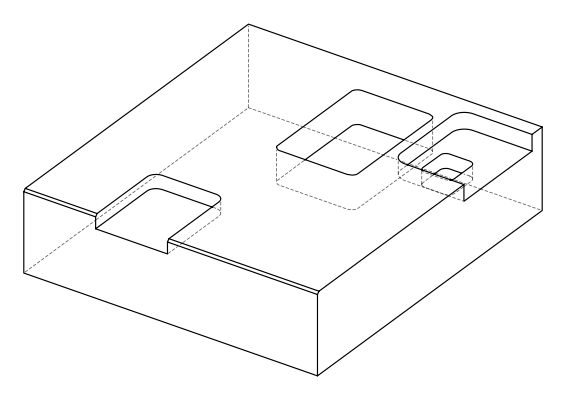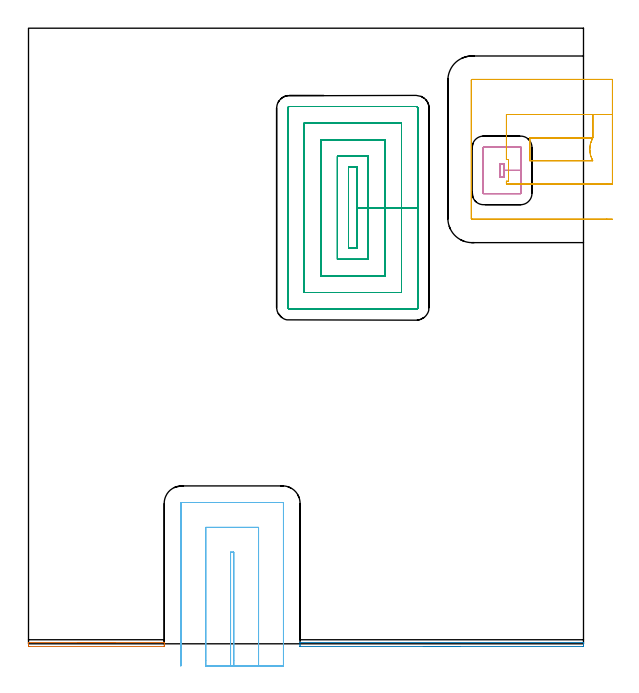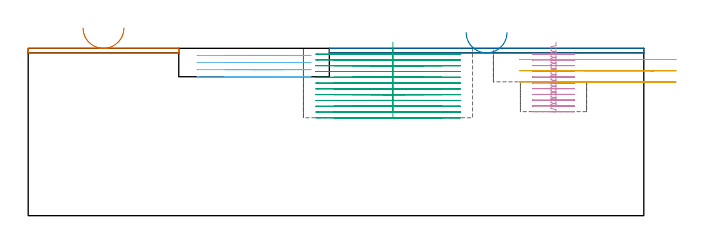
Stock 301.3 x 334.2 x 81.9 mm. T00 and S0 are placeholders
(PLAN: 6 operations, 3 tool changes, 43.5 min)
(1 AREA_MILL | FG_CHAMFER_SURFACE | UGT0205_001 | 0.74 min | 181 mm3)
(2 AREA_MILL_1 | FG_CHAMFER_SURFACE_1 | UGT0205_001 | 1.38 min | 377 mm3)
(3 MILL_RECTANGULAR_POCKET | POCKET_RECTANGULAR_STRAIGHT | NXT0201_011 | Follow Part, ap 3, ae 75% | 28.59 min | 342058 mm3)
(4 MILL_RECTANGULAR_POCKET_1 | POCKET_RECTANGULAR_STRAIGHT_1 | NXT0201_011 | Follow Part, ap 3, ae 75% | 3.65 min | 36381 mm3)
(5 MILL_SLOT | SLOT_PARTIAL_RECTANGULAR | UGT0201_109 | Follow Part, ap 6.35, ae 75% | 3.79 min | 101827 mm3)
(6 MILL_SLOT_1 | SLOT_PARTIAL_RECTANGULAR_1 | UGT0201_100 | Follow Part, ap 4.5, ae 75% | 5.37 min | 87263 mm3)
(TOOL UGT0205_001 | Chamfer Mill 20 x 3 x 45 deg. | D20 FL50 Z2)
(TOOL NXT0201_011 | ENDMILL 12mm [2P460-1200-NA 1630] | D12 FL38 Z6)
(TOOL UGT0201_109 | End Mill 25.4 mm | D25.4 FL25 Z2)
(TOOL UGT0201_100 | End Mill 18 mm | D18 FL22 Z2)
(OP 1 AREA_MILL)
G17 G21 G94 G90
T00 M6
G54
G17 G0 G90 X26.85 Y0.7 S1061 M3
G43 Z91.9 H0
G94 G1 X26.888 Z91.028 F250.
X27.002 Z90.163
X27.191 Z89.312
X27.453 Z88.48
X27.787 Z87.674
X28.19 Z86.9
X28.659 Z86.164
X29.19 Z85.472
X29.779 Z84.829
X30.422 Z84.24
X31.114 Z83.708
X31.85 Z83.24
X32.624 Z82.837
X33.43 Z82.503
X34.262 Z82.241
X35.114 Z82.052
X35.978 Z81.938
X36.85 Z81.9
X73.516
X73.69 Y0.697 Z81.888
X73.697 Y0.605 Z81.797
X73.7 Y0.507 Z81.707
Y0.313 Z81.513
Y-0.4 Z80.795
Y-0.756 Z80.44
X73.697 Y-1.266 Z79.93
X73.694 Y-1.491 Z79.705
X73.634 Y-1.495 Z79.703
X73.395 Y-1.5 Z79.7
X0.631
X0.304 Y-1.499 Z79.701
X0.066 Y-1.495 Z79.703
X0.006 Y-1.491 Z79.705
X0. Y-1.266 Z79.93
Y-0.756 Z80.44
Y-0.4 Z80.795
Y0.507 Z81.707
X0.003 Y0.605 Z81.797
X0.01 Y0.697 Z81.888
X0.184 Y0.7 Z81.9
X36.85
X37.722 Z81.938
X38.587 Z82.052
X39.438 Z82.241
X40.27 Z82.503
X41.076 Z82.837
X41.85 Z83.24
X42.586 Z83.708
X43.278 Z84.24
X43.921 Z84.829
X44.51 Z85.472
X45.042 Z86.164
X45.51 Z86.9
X45.913 Z87.674
X46.247 Z88.48
X46.509 Z89.312
X46.698 Z90.163
X46.812 Z91.028
X46.85 Z91.9
M5
M2
(OP 2 AREA_MILL_1)
G17 G21 G94 G90
T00 M6
G54
G17 G0 G90 X234.35 Y-1.5 S1061 M3
G43 Z91.9 H0
Z89.7
G94 G1 X234.312 Z88.828 F250.
X234.198 Z87.964
X234.009 Z87.112
X233.747 Z86.28
X233.413 Z85.474
X233.01 Z84.7
X232.542 Z83.964
X232.01 Z83.272
X231.421 Z82.629
X230.778 Z82.04
X230.086 Z81.508
X229.35 Z81.04
X228.576 Z80.637
X227.77 Z80.303
X226.938 Z80.041
X226.086 Z79.852
X225.222 Z79.738
X224.35 Z79.7
X147.565 Y-1.499 Z79.701
X147.447 Y-1.495 Z79.703
X147.405 Y-1.491 Z79.705
X147.4 Y-1.266 Z79.93
Y-0.719 Z80.477
Y-0.4 Z80.794
Y0.528 Z81.727
X147.403 Y0.615 Z81.807
X147.41 Y0.697 Z81.888
X147.565 Y0.7 Z81.9
X301.136
X301.29 Y0.697 Z81.888
X301.297 Y0.615 Z81.807
X301.3 Y0.527 Z81.727
Y0.239 Z81.438
Y-0.4 Z80.794
Y-0.719 Z80.477
X301.297 Y-1.266 Z79.93
X301.295 Y-1.491 Z79.705
X301.253 Y-1.495 Z79.703
X301.135 Y-1.499 Z79.701
X224.35 Y-1.5 Z79.7
X223.478 Z79.738
X222.614 Z79.852
X221.762 Z80.041
X220.93 Z80.303
X220.124 Z80.637
X219.35 Z81.04
X218.614 Z81.509
X217.922 Z82.04
X217.279 Z82.629
X216.69 Z83.272
X216.158 Z83.964
X215.69 Z84.7
X215.287 Z85.474
X214.953 Z86.28
X214.691 Z87.112
X214.502 Z87.964
X214.388 Z88.828
X214.35 Z89.7
G0 Z91.9
M5
M2
(OP 3 MILL_RECTANGULAR_POCKET)
G17 G21 G94 G90
T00 M6
G54
G17 G0 G90 X178.5 Y214.93 S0 M3
G43 Z91.9 H1
Z84.9
G94 G1 Y236.7 Z79.067 F250.
Y258.7 F500.
X173.7
Y214.7
X178.5
Y236.7
X184.5
Y264.7
X167.7
Y208.7
X184.5
Y236.7
X193.5
Y273.7
X158.7
Y199.7
X193.5
Y236.7
X202.5
Y282.7
X149.7
Y190.7
X202.5
Y236.7
X211.5
Y290.6
G3 X210.4 Y291.7 R1.1
G1 X141.8
G3 X140.7 Y290.6 R1.1
G1 Y182.8
G3 X141.8 Y181.7 R1.1
G1 X210.4
G3 X211.5 Y182.8 R1.1
G1 Y236.7
Y237.7
G0 X178.5 Y214.93 Z82.067
G1 Y236.7 Z76.233 F250.
Y258.7 F500.
X173.7
Y214.7
X178.5
Y236.7
X184.5
Y264.7
X167.7
Y208.7
X184.5
Y236.7
X193.5
Y273.7
X158.7
Y199.7
X193.5
Y236.7
X202.5
Y282.7
X149.7
Y190.7
X202.5
Y236.7
X211.5
Y290.6
G3 X210.4 Y291.7 R1.1
G1 X141.8
G3 X140.7 Y290.6 R1.1
G1 Y182.8
G3 X141.8 Y181.7 R1.1
G1 X210.4
G3 X211.5 Y182.8 R1.1
G1 Y236.7
Y237.7
G0 X178.5 Y214.93 Z79.233
G1 Y236.7 Z73.4 F250.
Y258.7 F500.
X173.7
Y214.7
X178.5
Y236.7
X184.5
Y264.7
X167.7
Y208.7
X184.5
Y236.7
X193.5
Y273.7
X158.7
Y199.7
X193.5
Y236.7
X202.5
Y282.7
X149.7
Y190.7
X202.5
Y236.7
X211.5
Y290.6
G3 X210.4 Y291.7 R1.1
G1 X141.8
G3 X140.7 Y290.6 R1.1
G1 Y182.8
G3 X141.8 Y181.7 R1.1
G1 X210.4
G3 X211.5 Y182.8 R1.1
G1 Y236.7
Y237.7
G0 X178.5 Y214.93 Z76.4
G1 Y236.7 Z70.567 F250.
Y258.7 F500.
X173.7
Y214.7
X178.5
Y236.7
X184.5
Y264.7
X167.7
Y208.7
X184.5
Y236.7
X193.5
Y273.7
X158.7
Y199.7
X193.5
Y236.7
X202.5
Y282.7
X149.7
Y190.7
X202.5
Y236.7
X211.5
Y290.6
G3 X210.4 Y291.7 R1.1
G1 X141.8
G3 X140.7 Y290.6 R1.1
G1 Y182.8
G3 X141.8 Y181.7 R1.1
G1 X210.4
G3 X211.5 Y182.8 R1.1
G1 Y236.7
Y237.7
G0 X178.5 Y214.93 Z73.567
G1 Y236.7 Z67.733 F250.
Y258.7 F500.
X173.7
Y214.7
X178.5
Y236.7
X184.5
Y264.7
X167.7
Y208.7
X184.5
Y236.7
X193.5
Y273.7
X158.7
Y199.7
X193.5
Y236.7
X202.5
Y282.7
X149.7
Y190.7
X202.5
Y236.7
X211.5
Y290.6
G3 X210.4 Y291.7 R1.1
G1 X141.8
G3 X140.7 Y290.6 R1.1
G1 Y182.8
G3 X141.8 Y181.7 R1.1
G1 X210.4
G3 X211.5 Y182.8 R1.1
G1 Y236.7
Y237.7
G0 X178.5 Y214.93 Z70.733
G1 Y236.7 Z64.9 F250.
Y258.7 F500.
X173.7
Y214.7
X178.5
Y236.7
X184.5
Y264.7
X167.7
Y208.7
X184.5
Y236.7
X193.5
Y273.7
X158.7
Y199.7
X193.5
Y236.7
X202.5
Y282.7
X149.7
Y190.7
X202.5
Y236.7
X211.5
Y290.6
G3 X210.4 Y291.7 R1.1
G1 X141.8
G3 X140.7 Y290.6 R1.1
G1 Y182.8
G3 X141.8 Y181.7 R1.1
G1 X210.4
G3 X211.5 Y182.8 R1.1
G1 Y236.7
Y237.7
G0 X178.5 Y214.93 Z67.9
G1 Y236.7 Z62.067 F250.
Y258.7 F500.
X173.7
Y214.7
X178.5
Y236.7
X184.5
Y264.7
X167.7
Y208.7
X184.5
Y236.7
X193.5
Y273.7
X158.7
Y199.7
X193.5
Y236.7
X202.5
Y282.7
X149.7
Y190.7
X202.5
Y236.7
X211.5
Y290.6
G3 X210.4 Y291.7 R1.1
G1 X141.8
G3 X140.7 Y290.6 R1.1
G1 Y182.8
G3 X141.8 Y181.7 R1.1
G1 X210.4
G3 X211.5 Y182.8 R1.1
G1 Y236.7
Y237.7
G0 X178.5 Y214.93 Z65.067
G1 Y236.7 Z59.233 F250.
Y258.7 F500.
X173.7
Y214.7
X178.5
Y236.7
X184.5
Y264.7
X167.7
Y208.7
X184.5
Y236.7
X193.5
Y273.7
X158.7
Y199.7
X193.5
Y236.7
X202.5
Y282.7
X149.7
Y190.7
X202.5
Y236.7
X211.5
Y290.6
G3 X210.4 Y291.7 R1.1
G1 X141.8
G3 X140.7 Y290.6 R1.1
G1 Y182.8
G3 X141.8 Y181.7 R1.1
G1 X210.4
G3 X211.5 Y182.8 R1.1
G1 Y236.7
Y237.7
G0 X178.5 Y214.93 Z62.233
G1 Y236.7 Z56.4 F250.
Y258.7 F500.
X173.7
Y214.7
X178.5
Y236.7
X184.5
Y264.7
X167.7
Y208.7
X184.5
Y236.7
X193.5
Y273.7
X158.7
Y199.7
X193.5
Y236.7
X202.5
Y282.7
X149.7
Y190.7
X202.5
Y236.7
X211.5
Y290.6
G3 X210.4 Y291.7 R1.1
G1 X141.8
G3 X140.7 Y290.6 R1.1
G1 Y182.8
G3 X141.8 Y181.7 R1.1
G1 X210.4
G3 X211.5 Y182.8 R1.1
G1 Y236.7
Y237.7
G0 X178.5 Y214.93 Z59.4
G1 Y236.7 Z53.567 F250.
Y258.7 F500.
X173.7
Y214.7
X178.5
Y236.7
X184.5
Y264.7
X167.7
Y208.7
X184.5
Y236.7
X193.5
Y273.7
X158.7
Y199.7
X193.5
Y236.7
X202.5
Y282.7
X149.7
Y190.7
X202.5
Y236.7
X211.5
Y290.6
G3 X210.4 Y291.7 R1.1
G1 X141.8
G3 X140.7 Y290.6 R1.1
G1 Y182.8
G3 X141.8 Y181.7 R1.1
G1 X210.4
G3 X211.5 Y182.8 R1.1
G1 Y236.7
Y237.7
G0 X178.5 Y214.93 Z56.567
G1 Y236.7 Z50.733 F250.
Y258.7 F500.
X173.7
Y214.7
X178.5
Y236.7
X184.5
Y264.7
X167.7
Y208.7
X184.5
Y236.7
X193.5
Y273.7
X158.7
Y199.7
X193.5
Y236.7
X202.5
Y282.7
X149.7
Y190.7
X202.5
Y236.7
X211.5
Y290.6
G3 X210.4 Y291.7 R1.1
G1 X141.8
G3 X140.7 Y290.6 R1.1
G1 Y182.8
G3 X141.8 Y181.7 R1.1
G1 X210.4
G3 X211.5 Y182.8 R1.1
G1 Y236.7
Y237.7
G0 X178.5 Y214.93 Z53.733
G1 Y236.7 Z47.9 F250.
Y258.7 F500.
X173.7
Y214.7
X178.5
Y236.7
X184.5
Y264.7
X167.7
Y208.7
X184.5
Y236.7
X193.5
Y273.7
X158.7
Y199.7
X193.5
Y236.7
X202.5
Y282.7
X149.7
Y190.7
X202.5
Y236.7
X211.5
Y290.6
G3 X210.4 Y291.7 R1.1
G1 X141.8
G3 X140.7 Y290.6 R1.1
G1 Y182.8
G3 X141.8 Y181.7 R1.1
G1 X210.4
G3 X211.5 Y182.8 R1.1
G1 Y236.7
Y237.7
G0 Z91.9
M5
M2
(OP 4 MILL_RECTANGULAR_POCKET_1)
G17 G21 G94 G90
T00 M6
G54
G17 G0 G90 X258.3 Y254.486 S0 M3
G43 Z91.9 H1
Z84.9
G94 G1 Y260.6 Z83.262 F250.
X255.9 Z82.619
Y253.4 Z80.689
X258.3 Z80.046
Y257. Z79.082
Y260.6 F500.
X255.9
Y253.4
X258.3
Y257.
X267.3
Y269.5
X267.295 Y269.555
X267.255 Y269.595
X267.2 Y269.6
X247.
X246.945 Y269.595
X246.905 Y269.555
X246.9 Y269.5
Y244.5
X246.905 Y244.445
X246.945 Y244.405
X247. Y244.4
X267.2
X267.255 Y244.405
X267.295 Y244.445
X267.3 Y244.5
Y257.
Y258.
G0 X258.3 Y254.486 Z82.082
G1 Y260.6 Z80.444 F250.
X255.9 Z79.8
Y253.4 Z77.871
X258.3 Z77.228
Y257. Z76.264
Y260.6 F500.
X255.9
Y253.4
X258.3
Y257.
X267.3
Y269.5
X267.295 Y269.555
X267.255 Y269.595
X267.2 Y269.6
X247.
X246.945 Y269.595
X246.905 Y269.555
X246.9 Y269.5
Y244.5
X246.905 Y244.445
X246.945 Y244.405
X247. Y244.4
X267.2
X267.255 Y244.405
X267.295 Y244.445
X267.3 Y244.5
Y257.
Y258.
G0 X258.3 Y254.486 Z79.264
G1 Y260.6 Z77.625 F250.
X255.9 Z76.982
Y253.4 Z75.053
X258.3 Z74.41
Y257. Z73.445
Y260.6 F500.
X255.9
Y253.4
X258.3
Y257.
X267.3
Y269.5
X267.295 Y269.555
X267.255 Y269.595
X267.2 Y269.6
X247.
X246.945 Y269.595
X246.905 Y269.555
X246.9 Y269.5
Y244.5
X246.905 Y244.445
X246.945 Y244.405
X247. Y244.4
X267.2
X267.255 Y244.405
X267.295 Y244.445
X267.3 Y244.5
Y257.
Y258.
G0 X258.3 Y254.486 Z76.445
G1 Y260.6 Z74.807 F250.
X255.9 Z74.164
Y253.4 Z72.235
X258.3 Z71.592
Y257. Z70.627
Y260.6 F500.
X255.9
Y253.4
X258.3
Y257.
X267.3
Y269.5
X267.295 Y269.555
X267.255 Y269.595
X267.2 Y269.6
X247.
X246.945 Y269.595
X246.905 Y269.555
X246.9 Y269.5
Y244.5
X246.905 Y244.445
X246.945 Y244.405
X247. Y244.4
X267.2
X267.255 Y244.405
X267.295 Y244.445
X267.3 Y244.5
Y257.
Y258.
G0 X258.3 Y254.486 Z73.627
G1 Y260.6 Z71.989 F250.
X255.9 Z71.346
Y253.4 Z69.417
X258.3 Z68.774
Y257. Z67.809
Y260.6 F500.
X255.9
Y253.4
X258.3
Y257.
X267.3
Y269.5
X267.295 Y269.555
X267.255 Y269.595
X267.2 Y269.6
X247.
X246.945 Y269.595
X246.905 Y269.555
X246.9 Y269.5
Y244.5
X246.905 Y244.445
X246.945 Y244.405
X247. Y244.4
X267.2
X267.255 Y244.405
X267.295 Y244.445
X267.3 Y244.5
Y257.
Y258.
G0 X258.3 Y254.486 Z70.809
G1 Y260.6 Z69.171 F250.
X255.9 Z68.528
Y253.4 Z66.599
X258.3 Z65.955
Y257. Z64.991
Y260.6 F500.
X255.9
Y253.4
X258.3
Y257.
X267.3
Y269.5
X267.295 Y269.555
X267.255 Y269.595
X267.2 Y269.6
X247.
X246.945 Y269.595
X246.905 Y269.555
X246.9 Y269.5
Y244.5
X246.905 Y244.445
X246.945 Y244.405
X247. Y244.4
X267.2
X267.255 Y244.405
X267.295 Y244.445
X267.3 Y244.5
Y257.
Y258.
G0 X258.3 Y254.486 Z67.991
G1 Y260.6 Z66.353 F250.
X255.9 Z65.71
Y253.4 Z63.78
X258.3 Z63.137
Y257. Z62.173
Y260.6 F500.
X255.9
Y253.4
X258.3
Y257.
X267.3
Y269.5
X267.295 Y269.555
X267.255 Y269.595
X267.2 Y269.6
X247.
X246.945 Y269.595
X246.905 Y269.555
X246.9 Y269.5
Y244.5
X246.905 Y244.445
X246.945 Y244.405
X247. Y244.4
X267.2
X267.255 Y244.405
X267.295 Y244.445
X267.3 Y244.5
Y257.
Y258.
G0 X258.3 Y254.486 Z65.173
G1 Y260.6 Z63.535 F250.
X255.9 Z62.891
Y253.4 Z60.962
X258.3 Z60.319
Y257. Z59.355
Y260.6 F500.
X255.9
Y253.4
X258.3
Y257.
X267.3
Y269.5
X267.295 Y269.555
X267.255 Y269.595
X267.2 Y269.6
X247.
X246.945 Y269.595
X246.905 Y269.555
X246.9 Y269.5
Y244.5
X246.905 Y244.445
X246.945 Y244.405
X247. Y244.4
X267.2
X267.255 Y244.405
X267.295 Y244.445
X267.3 Y244.5
Y257.
Y258.
G0 X258.3 Y254.486 Z62.355
G1 Y260.6 Z60.716 F250.
X255.9 Z60.073
Y253.4 Z58.144
X258.3 Z57.501
Y257. Z56.536
Y260.6 F500.
X255.9
Y253.4
X258.3
Y257.
X267.3
Y269.5
X267.295 Y269.555
X267.255 Y269.595
X267.2 Y269.6
X247.
X246.945 Y269.595
X246.905 Y269.555
X246.9 Y269.5
Y244.5
X246.905 Y244.445
X246.945 Y244.405
X247. Y244.4
X267.2
X267.255 Y244.405
X267.295 Y244.445
X267.3 Y244.5
Y257.
Y258.
G0 X258.3 Y254.486 Z59.536
G1 Y260.6 Z57.898 F250.
X255.9 Z57.255
Y253.4 Z55.326
X258.3 Z54.683
Y257. Z53.718
Y260.6 F500.
X255.9
Y253.4
X258.3
Y257.
X267.3
Y269.5
X267.295 Y269.555
X267.255 Y269.595
X267.2 Y269.6
X247.
X246.945 Y269.595
X246.905 Y269.555
X246.9 Y269.5
Y244.5
X246.905 Y244.445
X246.945 Y244.405
X247. Y244.4
X267.2
X267.255 Y244.405
X267.295 Y244.445
X267.3 Y244.5
Y257.
Y258.
G0 X258.3 Y254.486 Z56.718
G1 Y260.6 Z55.08 F250.
X255.9 Z54.437
Y253.4 Z52.508
X258.3 Z51.865
Y257. Z50.9
Y260.6 F500.
X255.9
Y253.4
X258.3
Y257.
X267.3
Y269.5
X267.295 Y269.555
X267.255 Y269.595
X267.2 Y269.6
X247.
X246.945 Y269.595
X246.905 Y269.555
X246.9 Y269.5
Y244.5
X246.905 Y244.445
X246.945 Y244.405
X247. Y244.4
X267.2
X267.255 Y244.405
X267.295 Y244.445
X267.3 Y244.5
Y257.
Y258.
G0 Z91.9
M5
M2
(OP 5 MILL_SLOT)
G17 G21 G94 G90
T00 M6
G54
G17 G0 G90 X317. Y287.35 S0 M3
G43 Z91.9 H0
Z76.433
G94 G1 X314. F250.
X306.294 F500.
Y274.65
G3 X306.294 Y262.25 R12.7
G1 X272.15
Y274.65
X306.294
Y287.35
X259.45
Y262.9
X260.6
Y251.1
X259.45
Y249.55
X314.
X317. F250.
Y306.4
X314.
X240.8 F500.
G3 X240.4 Y306. R0.4
G1 Y230.9
G3 X240.8 Y230.5 R0.4
G1 X314.
X317. F250.
G0 Y287.35 Z70.967
G1 X314.
X306.294 F500.
Y274.65
G3 X306.294 Y262.25 R12.7
G1 X272.15
Y274.65
X306.294
Y287.35
X259.45
Y262.9
X260.6
Y251.1
X259.45
Y249.55
X314.
X317. F250.
Y306.4
X314.
X240.8 F500.
G3 X240.4 Y306. R0.4
G1 Y230.9
G3 X240.8 Y230.5 R0.4
G1 X314.
X317. F250.
G0 Y287.35 Z65.5
G1 X314.
X306.294 F500.
Y274.65
G3 X306.294 Y262.25 R12.7
G1 X272.15
Y274.65
X306.294
Y287.35
X259.45
Y262.9
X260.6
Y251.1
X259.45
Y249.55
X314.
X317. F250.
Y306.4
X314.
X240.8 F500.
G3 X240.4 Y306. R0.4
G1 Y230.9
G3 X240.8 Y230.5 R0.4
G1 X314.
X317. F250.
G0 Z91.9
M5
M2
(OP 6 MILL_SLOT_1)
G17 G21 G94 G90
T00 M6
G54
G17 G0 G90 X111.4 Y-12. S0 M3
G43 Z91.9 H0
Z78.425
G94 G1 Y-9. F250.
Y49.7 F500.
X109.7
Y-9.
Y-12. F250.
X124.9
Y-9.
Y63.2 F500.
X96.2
Y-9.
Y-12. F250.
X138.4
Y-9.
Y76.3 F500.
G3 X138. Y76.7 R0.4
G1 X83.1
G3 X82.7 Y76.3 R0.4
G1 Y-9.
Y-12. F250.
G0 X111.4 Z74.95
G1 Y-9.
Y49.7 F500.
X109.7
Y-9.
Y-12. F250.
X124.9
Y-9.
Y63.2 F500.
X96.2
Y-9.
Y-12. F250.
X138.4
Y-9.
Y76.3 F500.
G3 X138. Y76.7 R0.4
G1 X83.1
G3 X82.7 Y76.3 R0.4
G1 Y-9.
Y-12. F250.
G0 X111.4 Z71.475
G1 Y-9.
Y49.7 F500.
X109.7
Y-9.
Y-12. F250.
X124.9
Y-9.
Y63.2 F500.
X96.2
Y-9.
Y-12. F250.
X138.4
Y-9.
Y76.3 F500.
G3 X138. Y76.7 R0.4
G1 X83.1
G3 X82.7 Y76.3 R0.4
G1 Y-9.
Y-12. F250.
G0 X111.4 Z68.
G1 Y-9.
Y49.7 F500.
X109.7
Y-9.
Y-12. F250.
X124.9
Y-9.
Y63.2 F500.
X96.2
Y-9.
Y-12. F250.
X138.4
Y-9.
Y76.3 F500.
G3 X138. Y76.7 R0.4
G1 X83.1
G3 X82.7 Y76.3 R0.4
G1 Y-9.
Y-12. F250.
G0 Z91.9
M5
M2
